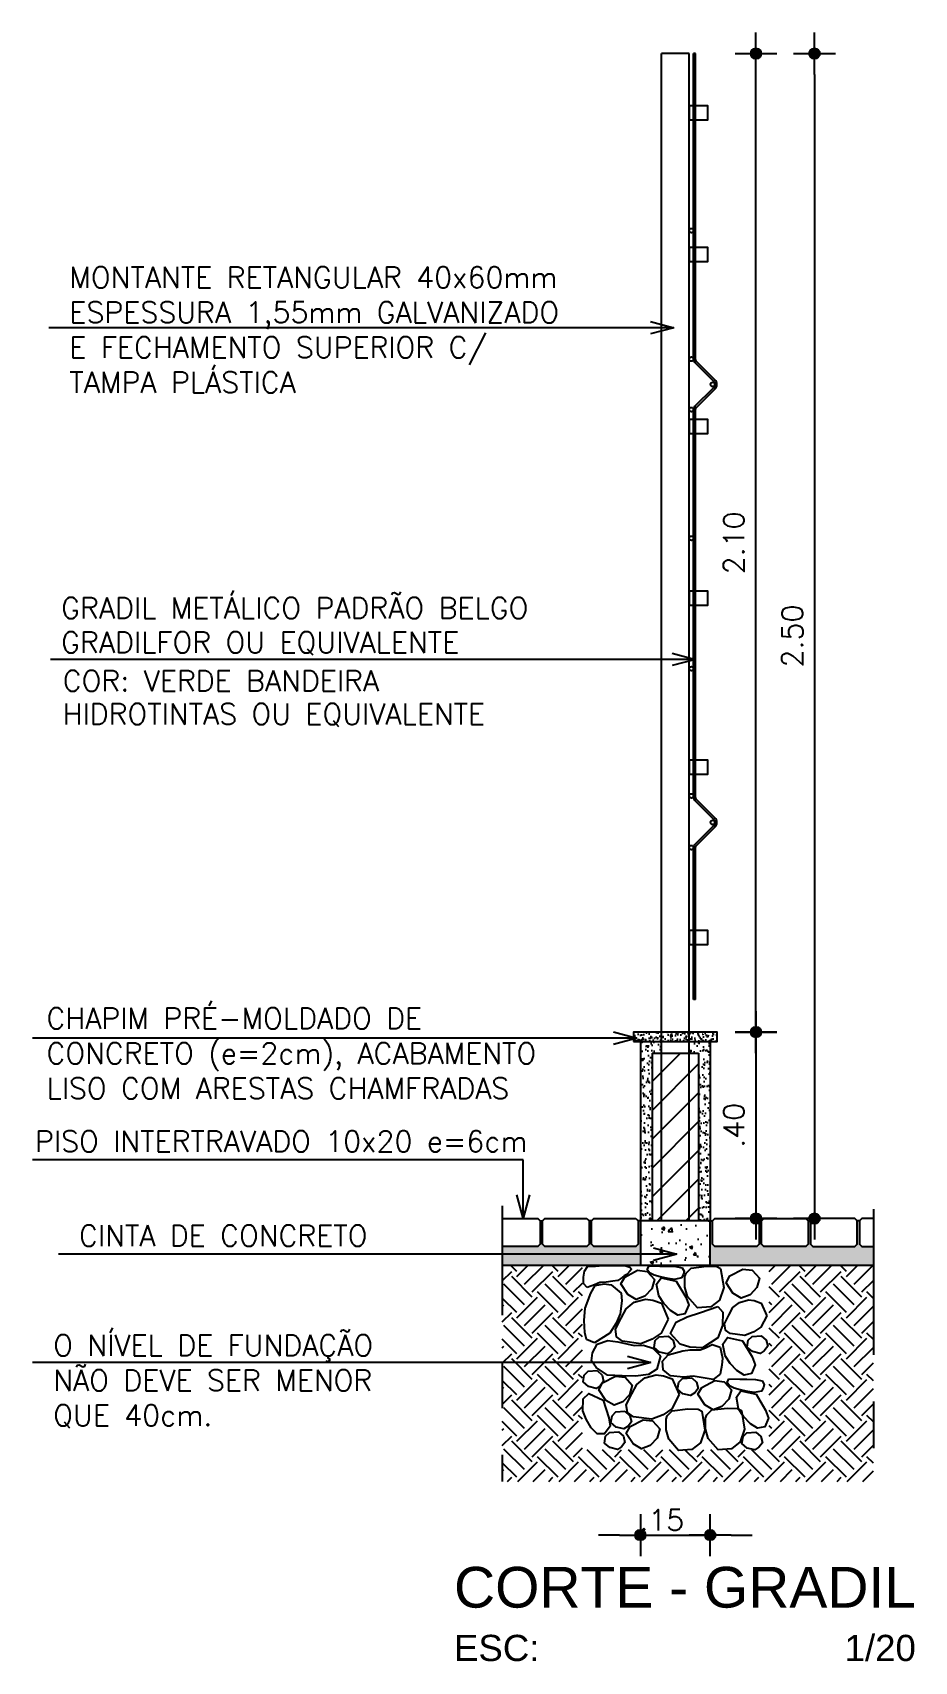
# Model space of a CAD drawing. Header units: millimetres. Extents: x 490 to 675, y -160 to -87.
# Drawn here: x 670.885 to 672.778, y -110.273 to -106.777 of the extents above; entities that cross this region are included whole.
import ezdxf

# ---------------------------------------------------------------- set-up
doc = ezdxf.new("R2010")
doc.units = ezdxf.units.MM
doc.header["$LTSCALE"] = 2.5
doc.linetypes.add('PHANTOM2', pattern=[1.25, 0.625, -0.125, 0.125, -0.125, 0.125, -0.125])
for name, color, linetype in [('ALV-COR', 7, 'Continuous'), ('ARQ_CORTE1', 3, 'Continuous'), ('CHA', 7, 'Continuous'), ('COTA', 9, 'Continuous'), ('GRAD-FER', 1, 'Continuous'), ('HAC-ALV', 9, 'Continuous'), ('HAC-CON', 9, 'Continuous'), ('HACHURA', 254, 'Continuous'), ('INDICAÇÃO', 1, 'Continuous'), ('REB-ALV', 6, 'Continuous'), ('TITULO', 2, 'Continuous'), ('TXAMB', 2, 'Continuous'), ('VIS', 5, 'Continuous'), ('VISTA1', 1, 'Continuous')]:
    doc.layers.add(name, color=color, linetype=linetype)
doc.styles.add('AMB25', font='ROMANS.SHX', dxfattribs={"height": 0.12})
doc.styles.add('COTA25', font='romans.shx')
doc.styles.add('COTA50', font='ROMANS.shx')
doc.styles.add('TIT20', font='verdanab.ttf')
doc.dimstyles.new('COTA25$0', dxfattribs={"dimtxt": 0.045, "dimasz": 0.045, "dimexe": 0.05, "dimexo": 0.95, "dimgap": 0.025, "dimtad": 1, "dimzin": 4, "dimdsep": 46, "dimtxsty": 'COTA25', "dimblk": 'bola', "dimcen": -0.1, "dimdle": 0.05, "dimse1": 1, "dimse2": 1, "dimclrd": 256, "dimclre": 3, "dimclrt": 2, "dimadec": 0, "dimazin": 0, "dimtfac": 1, "dimtix": 1, "dimtmove": 2, "dimatfit": 3, "dimldrblk": 'USERTICK', "dimfxl": 1, "dimtvp": 2.5, "dimtolj": 1, "dimtzin": 4, "dimarcsym": 0})
doc.dimstyles.new('COTA50$7', dxfattribs={"dimtxt": 0.09, "dimasz": 0.1, "dimexe": 0.05, "dimexo": 0.95, "dimgap": 0.1, "dimtad": 1, "dimzin": 4, "dimdsep": 46, "dimtxsty": 'COTA50', "dimblk": 'USERTICK', "dimblk1": 'OPEN30', "dimblk2": 'OPEN30', "dimsah": 1, "dimcen": -0.1, "dimdle": 0.05, "dimse1": 1, "dimse2": 1, "dimclrd": 256, "dimclre": 3, "dimclrt": 2, "dimadec": 0, "dimazin": 0, "dimtfac": 1, "dimtix": 1, "dimtmove": 2, "dimatfit": 3, "dimldrblk": 'OPEN30', "dimfxl": 1, "dimtvp": 1.25, "dimtolj": 1, "dimtzin": 4, "dimarcsym": 0})
pattern_1 = [(37.5, (-346.27584, -119.379345), (-0.00062993358, 0.0192682377), [0, -0.0152, 0, -0.017, 0, -0.01625]), (7.5, (-346.27584, -119.379345), (0.01769776705, 0.02822146065), [0, -0.0082, 0, -0.0137, 0, -0.00525]), (327.5, (-346.28814, -119.379345), (0.03114141862, 5.659054e-05), [0, -0.005, 0, -0.018, 0, -0.0235]), (317.5, (-346.28814, -119.379345), (0.03006126605, 0.00877675565), [0, -0.0025, 0, -0.0118, 0, -0.0135])]

# ---------------------------------------------------------------- blocks, each defined once
blk = doc.blocks.new('bola')
blk.add_hatch(color=0).paths.add_polyline_path([(-0.25, 0, 1), (0.25, 0, 1)])
at = {"color": 0}
for p, q in [((0, 1), (0, 0.25)), ((-1, 0), (-0.25, 0)), ((0.25, 0), (1, 0)), ((0, -0.25), (0, -1))]:
    blk.add_line(p, q, dxfattribs=at)
blk.add_circle((0, 0), 0.25, dxfattribs=at)
blk = doc.blocks.new('*D641')
at = {"layer": 'COTA', "lineweight": -2}
blk.add_line((672.438, -108.9672), (672.438, -109.2772), dxfattribs=at)
at = {"layer": 'DEFPOINTS', "color": 0}
for p in [(672.3549, -108.9222), (672.3949, -109.3222), (672.438, -109.3222)]:
    blk.add_point(p, dxfattribs=at)
at = {"layer": 'COTA', "lineweight": -2, "xscale": 0.045, "yscale": 0.045, "zscale": 0.045}
for p, rotation in [((672.438, -108.9222), 90), ((672.438, -109.3222), 270)]:
    blk.add_blockref('bola', p, dxfattribs=dict(at, rotation=rotation))
at = {"layer": 'COTA', "color": 2, "insert": (672.3905, -109.1222), "char_height": 0.045, "attachment_point": 5, "rotation": 90, "style": 'COTA25'}
blk.add_mtext('\\A1;.40', dxfattribs=at)
blk = doc.blocks.new('USERTICK')
at = {"color": 0}
for p, q in [((0, 1), (0, -1)), ((-1, 0), (1, 0))]:
    blk.add_line(p, q, dxfattribs=at)
blk.add_circle((0, 0), 0.25, dxfattribs=at)
blk = doc.blocks.new('*D642')
at = {"layer": 'COTA', "lineweight": -2}
blk.add_line((672.5637, -106.8672), (672.5637, -109.2772), dxfattribs=at)
at = {"layer": 'DEFPOINTS', "color": 0}
for p in [(672.3082, -106.8222), (672.3949, -109.3222), (672.5637, -109.3222)]:
    blk.add_point(p, dxfattribs=at)
at = {"layer": 'COTA', "lineweight": -2, "xscale": 0.045, "yscale": 0.045, "zscale": 0.045}
for p, rotation in [((672.5637, -106.8222), 90), ((672.5637, -109.3222), 270)]:
    blk.add_blockref('bola', p, dxfattribs=dict(at, rotation=rotation))
at = {"layer": 'COTA', "color": 2, "insert": (672.5162, -108.0722), "char_height": 0.045, "attachment_point": 5, "rotation": 90, "style": 'COTA25'}
blk.add_mtext('\\A1;2.50', dxfattribs=at)
blk = doc.blocks.new('*D643')
at = {"layer": 'COTA', "lineweight": -2}
blk.add_line((672.438, -108.8772), (672.438, -106.8672), dxfattribs=at)
at = {"layer": 'DEFPOINTS', "color": 0}
for p in [(672.3082, -106.8222), (672.438, -106.8222), (672.3549, -108.9222)]:
    blk.add_point(p, dxfattribs=at)
at = {"layer": 'COTA', "lineweight": -2, "xscale": 0.045, "yscale": 0.045, "zscale": 0.045}
for p, rotation in [((672.438, -106.8222), 90), ((672.438, -108.9222), 270)]:
    blk.add_blockref('bola', p, dxfattribs=dict(at, rotation=rotation))
at = {"layer": 'COTA', "color": 2, "insert": (672.3905, -107.8722), "char_height": 0.045, "attachment_point": 5, "rotation": 90, "style": 'COTA25'}
blk.add_mtext('\\A1;2.10', dxfattribs=at)
blk = doc.blocks.new('_OPEN30')
at = {"color": 0, "linetype": 'ByBlock', "ltscale": 0.5}
for p, q in [((-1, 0.268), (0, 0)), ((0, 0), (-1, -0.268)), ((0, 0), (-1, 0))]:
    blk.add_line(p, q, dxfattribs=at)
blk = doc.blocks.new('*D644')
at = {"layer": 'COTA', "lineweight": -2}
for p, q in [((672.1449, -110.0015), (672.0999, -110.0015)), ((672.1899, -110.0015), (672.3399, -110.0015)), ((672.3849, -110.0015), (672.4299, -110.0015))]:
    blk.add_line(p, q, dxfattribs=at)
at = {"layer": 'DEFPOINTS', "color": 0}
for p in [(672.1899, -108.9422), (672.3399, -108.9422), (672.3399, -110.0015)]:
    blk.add_point(p, dxfattribs=at)
at = {"layer": 'COTA', "lineweight": -2, "xscale": 0.045, "yscale": 0.045, "zscale": 0.045}
blk.add_blockref('bola', (672.1899, -110.0015), dxfattribs=at)
at = {"layer": 'COTA', "lineweight": -2, "xscale": 0.045, "yscale": 0.045, "zscale": 0.045, "rotation": 180}
blk.add_blockref('bola', (672.3399, -110.0015), dxfattribs=at)
at = {"layer": 'COTA', "color": 2, "insert": (672.2358, -109.969), "char_height": 0.045, "attachment_point": 5, "style": 'COTA25'}
blk.add_mtext('\\A1;.15', dxfattribs=at)

msp = doc.modelspace()

# ---------------------------------------------------------------- hatches: boundary and pattern name
at = {"layer": 'HAC-ALV'}
h = msp.add_hatch(dxfattribs=at)
h.set_pattern_fill('ANSI31', color=1, scale=0.35, style=0)
h.set_pattern_definition([(45, (-346.27584, -119.379345), (-0.0309359217, 0.0309359217), [])])
h.paths.add_polyline_path([(672.2149, -109.3272), (672.2349, -109.3272), (672.2349, -108.9672), (672.2149, -108.9672)])
h.paths.add_polyline_path([(672.2349, -109.3272), (672.2949, -109.3272), (672.2949, -108.9672), (672.2349, -108.9672)])
h.paths.add_polyline_path([(672.3149, -108.9672), (672.2949, -108.9672), (672.2949, -109.3272), (672.3149, -109.3272)])
at = {"layer": 'HAC-CON'}
h = msp.add_hatch(dxfattribs=at)
h.set_pattern_fill('AR-CONC', color=1, scale=0.003, style=0)
h.set_pattern_definition([(50, (266.049274, -71.852702), (0.0215178055, -0.00188256405), [0.00225, -0.02475]), (355, (266.049274, -71.852702), (-0.00416254, 0.022565764), [0.0018, -0.0198]), (100.4514, (266.051067, -71.85286), (0.0173552815, 0.0206831863), [0.0019122057, -0.0210342634]), (46.1842, (266.049274, -71.846702), (0.0320172315, -0.0049655704), [0.003375, -0.037125]), (96.6356, (266.051942, -71.847116), (0.0280398812, 0.0292235361), [0.0028683086, -0.03155139]), (351.1842, (266.049274, -71.846702), (0.0280398584, 0.029223558), [0.0027, -0.0297]), (21, (266.052274, -71.848202), (0.0179072116, -0.0120785667), [0.00225, -0.02475]), (326, (266.052274, -71.848202), (0.00729946, 0.0217545014), [0.0018, -0.0198]), (71.4514, (266.053766, -71.849209), (0.0252066789, 0.0096759149), [0.0019122057, -0.0210342634]), (37.5, (266.049274, -71.852702), (0.00036479566, 0.00998681561), [0, -0.01956, 0, -0.0201, 0, -0.019875]), (7.5, (266.049274, -71.852702), (0.00789208612, 0.01183235136), [0, -0.01146, 0, -0.01911, 0, -0.007575]), (327.5, (266.042584, -71.852702), (0.01601467309, -0.00067664615), [0, -0.0075, 0, -0.0234, 0, -0.03105]), (317.5, (266.039584, -71.852702), (0.0174955851, 0.00300314947), [0, -0.00975, 0, -0.01554, 0, -0.02205])])
h.paths.add_polyline_path([(672.1749, -108.9222), (672.1749, -108.9422), (672.3549, -108.9422), (672.3549, -108.9222)])
at = {"layer": 'HACHURA'}
h = msp.add_hatch(dxfattribs=at)
h.set_pattern_fill('AR-SAND', color=8, scale=0.01, style=0)
h.set_pattern_definition(pattern_1)
h.paths.add_polyline_path([(672.1899, -109.3272), (672.2149, -109.3272), (672.2149, -108.9672), (672.2349, -108.9672), (672.2349, -108.9422), (672.1899, -108.9422)])
h.paths.add_polyline_path([(672.3399, -108.9422), (672.2949, -108.9422), (672.2949, -108.9672), (672.3149, -108.9672), (672.3149, -109.3272), (672.3399, -109.3272)])
h = msp.add_hatch(dxfattribs=at)
h.set_pattern_fill('AR-SAND', color=8, scale=0.01, style=0)
h.set_pattern_definition(pattern_1)
h.paths.add_polyline_path([(672.1899, -109.4222), (672.1899, -109.3272), (672.1849, -109.3272), (672.1849, -109.3822), (672.0849, -109.3822), (672.0849, -109.3272), (672.0799, -109.3272), (672.0799, -109.3822), (671.9799, -109.3822), (671.9799, -109.3272), (671.9749, -109.3272), (671.9749, -109.3822), (671.8936, -109.3822), (671.8936, -109.4222)])
h.paths.add_polyline_path([(672.4499, -109.3822), (672.4499, -109.3272), (672.4449, -109.3272), (672.4449, -109.3822), (672.3449, -109.3822), (672.3449, -109.3272), (672.3399, -109.3272), (672.3399, -109.4222), (672.6899, -109.4222), (672.6899, -109.3822), (672.6599, -109.3822), (672.6599, -109.3272), (672.6549, -109.3272), (672.6549, -109.3822), (672.5549, -109.3822), (672.5549, -109.3272), (672.5499, -109.3272), (672.5499, -109.3822)])
h = msp.add_hatch(dxfattribs=at)
h.set_pattern_fill('AR-CONC', color=256, scale=0.01, style=0)
h.set_pattern_definition([(50, (-346.27584, -119.379345), (0.0717260183, -0.0062752135), [0.0075, -0.0825]), (355, (-346.27584, -119.379345), (-0.0138751334, 0.0752192134), [0.006, -0.066]), (100.4514, (-346.26986, -119.37987), (0.057850938, 0.068943954), [0.006374019, -0.070114211]), (46.1842, (-346.27584, -119.359345), (0.106724105, -0.0165519014), [0.01125, -0.12375]), (96.6356, (-346.26695, -119.36072), (0.093466271, 0.097411787), [0.009561029, -0.1051713]), (351.1842, (-346.27584, -119.35935), (0.093466195, 0.09741186), [0.009, -0.099]), (21, (-346.26584, -119.364345), (0.0596907052, -0.040261889), [0.0075, -0.0825]), (326, (-346.26584, -119.364345), (0.024331533, 0.0725150045), [0.006, -0.066]), (71.4514, (-346.260866, -119.3677), (0.084022263, 0.0322530497), [0.006374019, -0.070114211]), (37.5, (-346.27584, -119.379345), (0.0012159855, 0.0332893854), [0, -0.0652, 0, -0.067, 0, -0.06625]), (7.5, (-346.27584, -119.379345), (0.0263069537, 0.0394411712), [0, -0.0382, 0, -0.0637, 0, -0.02525]), (327.5, (-346.29814, -119.379345), (0.0533822436, -0.0022554872), [0, -0.025, 0, -0.078, 0, -0.1035]), (317.5, (-346.30814, -119.379345), (0.058318617, 0.0100104982), [0, -0.0325, 0, -0.0518, 0, -0.0735])])
h.paths.add_polyline_path([(672.2149, -109.3272), (672.1899, -109.3272), (672.1899, -109.4222), (672.2149, -109.4222)])
h.paths.add_polyline_path([(672.2349, -109.3272), (672.2149, -109.3272), (672.2149, -109.4222), (672.2349, -109.4222)])
h.paths.add_polyline_path([(672.2949, -109.3272), (672.2349, -109.3272), (672.2349, -109.4222), (672.2949, -109.4222)])
h.paths.add_polyline_path([(672.3149, -109.3272), (672.2949, -109.3272), (672.2949, -109.4222), (672.3149, -109.4222)])
h.paths.add_polyline_path([(672.3399, -109.3272), (672.3149, -109.3272), (672.3149, -109.4222), (672.3399, -109.4222)])
h = msp.add_hatch(dxfattribs=at)
h.set_pattern_fill('EARTH', color=8, scale=0.25, angle=45, style=0)
h.set_pattern_definition([(45, (-346.27584, -119.379345), (7e-18, 0.0883883476), [0.0625, -0.0625]), (45, (-346.29241, -119.36277), (7e-18, 0.0883883476), [0.0625, -0.0625]), (45, (-346.308986, -119.3462), (7e-18, 0.0883883476), [0.0625, -0.0625]), (135, (-346.308986, -119.33515), (-0.0883883476, 1e-17), [0.0625, -0.0625]), (135, (-346.29241, -119.31858), (-0.0883883476, 1e-17), [0.0625, -0.0625]), (135, (-346.27584, -119.302005), (-0.0883883476, 1e-17), [0.0625, -0.0625])])
h.paths.add_polyline_path([(671.8936, -109.8865), (672.6899, -109.8865), (672.6899, -109.4222), (672.4662, -109.4222), (672.4662, -109.8185), (672.4358, -109.8185), (672.4355, -109.8187), (672.4346, -109.8185), (672.2936, -109.8185), (672.272, -109.8203), (672.2704, -109.8185), (672.0655, -109.8185), (672.0655, -109.4222), (671.8936, -109.4222)])

# ---------------------------------------------------------------- linework, layer by layer
at = {"layer": 'ALV-COR', "color": 4}
for p, q in [((672.2149, -108.9672), (672.2149, -109.3272)), ((672.2149, -108.9672), (672.3149, -108.9672)), ((672.3149, -108.9672), (672.3149, -109.3272))]:
    msp.add_line(p, q, dxfattribs=at)
at = {"layer": 'ALV-COR', "color": 9}
for p, q in [((671.8936, -109.4222), (672.2149, -109.4222)), ((672.3149, -109.4222), (672.6899, -109.4222))]:
    msp.add_line(p, q, dxfattribs=at)
at = {"layer": 'ALV-COR', "color": 2}
for points in [[(671.8936, -109.3222), (671.9699, -109.3222), (671.9749, -109.3272), (671.9749, -109.3772), (671.9699, -109.3822), (671.8936, -109.3822)], [(672.6899, -109.3222), (672.6649, -109.3222), (672.6599, -109.3272), (672.6599, -109.3772), (672.6649, -109.3822), (672.6899, -109.3822)]]:
    msp.add_lwpolyline(points, dxfattribs=at)
for points in [[(672.0749, -109.3222), (672.0799, -109.3272), (672.0799, -109.3772), (672.0749, -109.3822), (671.9849, -109.3822), (671.9799, -109.3772), (671.9799, -109.3272), (671.9849, -109.3222)], [(672.1799, -109.3222), (672.1849, -109.3272), (672.1849, -109.3772), (672.1799, -109.3822), (672.0899, -109.3822), (672.0849, -109.3772), (672.0849, -109.3272), (672.0899, -109.3222)], [(672.4399, -109.3222), (672.4449, -109.3272), (672.4449, -109.3772), (672.4399, -109.3822), (672.3499, -109.3822), (672.3449, -109.3772), (672.3449, -109.3272), (672.3499, -109.3222)], [(672.5449, -109.3222), (672.5499, -109.3272), (672.5499, -109.3772), (672.5449, -109.3822), (672.4549, -109.3822), (672.4499, -109.3772), (672.4499, -109.3272), (672.4549, -109.3222)], [(672.5599, -109.3222), (672.5549, -109.3272), (672.5549, -109.3772), (672.5599, -109.3822), (672.6499, -109.3822), (672.6549, -109.3772), (672.6549, -109.3272), (672.6499, -109.3222)]]:
    msp.add_lwpolyline(points, close=True, dxfattribs=at)
at = {"layer": 'ARQ_CORTE1'}
for points in [[(672.1899, -109.4222), (672.3399, -109.4222), (672.3399, -109.3272), (672.1899, -109.3272)], [(672.076, -109.4699), (672.068, -109.4613), (672.068, -109.4481), (672.0697, -109.4355), (672.0766, -109.4252), (672.0938, -109.4241), (672.1098, -109.4229), (672.1282, -109.4229), (672.1586, -109.4235), (672.1672, -109.4264), (672.1706, -109.4309), (672.1672, -109.4355), (672.1609, -109.4424), (672.1551, -109.4453), (672.1483, -109.451), (672.1414, -109.455), (672.1311, -109.4567), (672.1167, -109.4584), (672.103, -109.4596), (672.0915, -109.4642)], [(672.1995, -109.4887), (672.1808, -109.496), (672.1628, -109.4854), (672.1482, -109.4626), (672.1563, -109.448), (672.184, -109.4333), (672.2044, -109.4357), (672.2199, -109.4528), (672.2142, -109.4732)], [(672.2085, -109.4235), (672.232, -109.4241), (672.2469, -109.4241), (672.2658, -109.4252), (672.2796, -109.4281), (672.2842, -109.4355), (672.2825, -109.4418), (672.2784, -109.4498), (672.263, -109.4527), (672.2492, -109.451), (672.2326, -109.447), (672.2194, -109.4435), (672.2096, -109.4384), (672.2045, -109.4315)], [(672.3622, -109.4295), (672.3687, -109.4702), (672.3597, -109.4971), (672.341, -109.5118), (672.3125, -109.5141), (672.2913, -109.4897), (672.2856, -109.4694), (672.2856, -109.4466), (672.288, -109.4392), (672.2986, -109.4286), (672.332, -109.4246), (672.354, -109.4254)], [(672.4252, -109.4859), (672.4065, -109.4932), (672.3885, -109.4827), (672.3738, -109.4599), (672.382, -109.4452), (672.4097, -109.4305), (672.4301, -109.433), (672.4456, -109.4501), (672.4399, -109.4704)], [(672.0916, -109.5891), (672.0744, -109.5818), (672.0704, -109.5671), (672.0696, -109.5411), (672.0712, -109.5142), (672.0834, -109.4825), (672.0932, -109.4662), (672.1119, -109.4621), (672.1274, -109.4645), (672.1486, -109.4825), (672.1502, -109.4987), (672.1462, -109.5264), (672.138, -109.5468), (672.1242, -109.568)], [(672.2668, -109.4564), (672.2872, -109.4906), (672.2937, -109.5077), (672.2856, -109.5264), (672.2701, -109.5297), (672.2546, -109.5199), (672.2399, -109.5044), (672.2293, -109.4882), (672.2244, -109.4629), (672.2342, -109.4491)], [(672.2497, -109.5378), (672.2342, -109.568), (672.2155, -109.581), (672.191, -109.5908), (672.1519, -109.5851), (672.1388, -109.5761), (672.1364, -109.5598), (672.1486, -109.5362), (672.1592, -109.5158), (672.1763, -109.502), (672.2008, -109.4955), (672.2163, -109.4971), (672.235, -109.5036)], [(672.3565, -109.511), (672.3671, -109.5232), (672.3663, -109.5517), (672.3565, -109.5785), (672.3231, -109.5996), (672.2962, -109.598), (672.275, -109.5915), (672.2546, -109.5687), (672.2668, -109.5443), (672.2905, -109.5329), (672.319, -109.524)], [(672.461, -109.5309), (672.4486, -109.555), (672.4336, -109.5654), (672.414, -109.5732), (672.3827, -109.5687), (672.3723, -109.5615), (672.3703, -109.5485), (672.3801, -109.5296), (672.3886, -109.5133), (672.4023, -109.5022), (672.4218, -109.497), (672.4342, -109.4983), (672.4492, -109.5035)], [(672.2497, -109.5745), (672.2603, -109.5842), (672.2636, -109.5973), (672.2562, -109.607), (672.2473, -109.6127), (672.2309, -109.6087), (672.2195, -109.5989), (672.222, -109.5842), (672.2301, -109.5761)], [(672.4093, -109.585), (672.4297, -109.6192), (672.4362, -109.6363), (672.4281, -109.6551), (672.4126, -109.6583), (672.3971, -109.6486), (672.3824, -109.6331), (672.3718, -109.6168), (672.367, -109.5916), (672.3767, -109.5777)], [(672.4493, -109.5736), (672.4599, -109.5834), (672.4631, -109.5964), (672.4558, -109.6062), (672.4468, -109.6119), (672.4305, -109.6078), (672.4191, -109.5981), (672.4216, -109.5834), (672.4297, -109.5753)], [(672.2334, -109.6168), (672.2252, -109.6453), (672.2073, -109.6567), (672.1796, -109.6608), (672.1511, -109.66), (672.1193, -109.6583), (672.0948, -109.642), (672.085, -109.6274), (672.0875, -109.6103), (672.0973, -109.5916), (672.1201, -109.5842), (672.1413, -109.5867), (672.1608, -109.5908), (672.1763, -109.5948), (672.1967, -109.594), (672.2163, -109.6005)], [(672.3614, -109.5981), (672.3663, -109.6217), (672.3646, -109.6372), (672.3614, -109.6559), (672.3459, -109.6673), (672.3035, -109.6608), (672.2823, -109.6624), (672.2546, -109.66), (672.2391, -109.6469), (672.2375, -109.6282), (672.2497, -109.6144), (672.2807, -109.6062), (672.297, -109.6038), (672.3182, -109.6038), (672.3296, -109.5997), (672.3443, -109.5924)], [(672.0972, -109.6483), (672.1078, -109.6581), (672.1111, -109.6711), (672.1037, -109.6809), (672.0948, -109.6866), (672.0785, -109.6825), (672.0671, -109.6728), (672.0695, -109.6581), (672.0777, -109.65)], [(672.1521, -109.7157), (672.1334, -109.723), (672.1155, -109.7124), (672.1008, -109.6896), (672.1089, -109.675), (672.1367, -109.6603), (672.157, -109.6628), (672.1725, -109.6799), (672.1668, -109.7002)], [(672.2729, -109.7001), (672.2574, -109.7303), (672.2387, -109.7433), (672.2142, -109.7531), (672.1751, -109.7474), (672.162, -109.7384), (672.1596, -109.7221), (672.1718, -109.6985), (672.1824, -109.6781), (672.1995, -109.6643), (672.224, -109.6578), (672.2395, -109.6594), (672.2582, -109.6659)], [(672.3, -109.6639), (672.3105, -109.6737), (672.3138, -109.6867), (672.3065, -109.6965), (672.2975, -109.7022), (672.2812, -109.6981), (672.2698, -109.6883), (672.2722, -109.6737), (672.2804, -109.6655)], [(672.3649, -109.7254), (672.3461, -109.7327), (672.3282, -109.7221), (672.3135, -109.6993), (672.3217, -109.6847), (672.3494, -109.67), (672.3698, -109.6724), (672.3852, -109.6895), (672.3795, -109.7099)], [(672.38, -109.6662), (672.4035, -109.6668), (672.4184, -109.6668), (672.4373, -109.6679), (672.4511, -109.6708), (672.4557, -109.6782), (672.4539, -109.6845), (672.4499, -109.6925), (672.4344, -109.6954), (672.4207, -109.6937), (672.4041, -109.6897), (672.3909, -109.6862), (672.3811, -109.6811), (672.376, -109.6742)], [(672.1099, -109.7119), (672.1224, -109.7497), (672.1251, -109.7678), (672.1131, -109.7843), (672.0973, -109.7842), (672.0842, -109.7713), (672.0733, -109.753), (672.0664, -109.7348), (672.0671, -109.7091), (672.0796, -109.6977)], [(672.4383, -109.6991), (672.4587, -109.7333), (672.4652, -109.7504), (672.457, -109.7691), (672.4416, -109.7724), (672.4261, -109.7626), (672.4114, -109.7471), (672.4008, -109.7308), (672.3959, -109.7056), (672.4057, -109.6918)], [(672.1569, -109.7355), (672.1675, -109.7453), (672.1708, -109.7583), (672.1634, -109.7681), (672.1545, -109.7738), (672.1382, -109.7697), (672.1267, -109.7599), (672.1292, -109.7453), (672.1373, -109.7371)], [(672.2111, -109.8093), (672.1923, -109.8166), (672.1744, -109.806), (672.1597, -109.7832), (672.1679, -109.7686), (672.1956, -109.7539), (672.216, -109.7564), (672.2315, -109.7735), (672.2258, -109.7938)], [(672.3217, -109.7356), (672.3282, -109.7764), (672.3193, -109.8033), (672.3005, -109.818), (672.272, -109.8203), (672.2508, -109.7959), (672.2451, -109.7755), (672.2451, -109.7527), (672.2475, -109.7454), (672.2581, -109.7348), (672.2916, -109.7308), (672.3136, -109.7316)], [(672.4067, -109.7338), (672.4132, -109.7745), (672.4042, -109.8014), (672.3855, -109.8161), (672.3569, -109.8185), (672.3357, -109.794), (672.33, -109.7737), (672.33, -109.7509), (672.3325, -109.7436), (672.3431, -109.733), (672.3765, -109.7289), (672.3985, -109.7297)], [(672.1429, -109.7797), (672.1535, -109.7895), (672.1568, -109.8025), (672.1495, -109.8123), (672.1405, -109.818), (672.1242, -109.8139), (672.1128, -109.8041), (672.1152, -109.7895), (672.1234, -109.7813)], [(672.4379, -109.7805), (672.4485, -109.7902), (672.4518, -109.8033), (672.4444, -109.813), (672.4355, -109.8187), (672.4192, -109.8147), (672.4077, -109.8049), (672.4102, -109.7902), (672.4183, -109.7821)]]:
    msp.add_lwpolyline(points, close=True, dxfattribs=at)
at = {"layer": 'CHA'}
msp.add_lwpolyline([(672.1749, -108.9422), (672.3549, -108.9422), (672.3549, -108.9222), (672.1749, -108.9222)], close=True, dxfattribs=at)
at = {"layer": 'GRAD-FER'}
for p, q in [((672.2349, -109.3272), (672.2349, -106.8222)), ((672.2949, -106.8222), (672.2349, -106.8222)), ((672.2949, -109.3272), (672.2949, -106.8222))]:
    msp.add_line(p, q, dxfattribs=at)
at = {"layer": 'GRAD-FER', "color": 2}
for p, q in [((672.3042, -107.478), (672.3042, -106.8222)), ((672.3082, -106.8222), (672.3042, -106.8222)), ((672.3471, -107.5251), (672.3071, -107.4851)), ((672.3071, -107.5792), (672.3471, -107.5392)), ((672.3042, -108.418), (672.3042, -107.5863)), ((672.3471, -108.4651), (672.3071, -108.4251)), ((672.3071, -108.5192), (672.3471, -108.4792)), ((672.3082, -108.5504), (672.3042, -108.5504)), ((672.3082, -108.8522), (672.3042, -108.8522))]:
    msp.add_line(p, q, dxfattribs=at)
for points in [[(672.3042, -108.8522), (672.3042, -108.5263, -0.198912), (672.3071, -108.5192), (672.3471, -108.4792, 0.414214), (672.3471, -108.4651), (672.3071, -108.4251, -0.198912), (672.3042, -108.418), (672.3042, -107.5863, -0.198912), (672.3071, -107.5792), (672.3471, -107.5392, 0.414214), (672.3471, -107.5251), (672.3071, -107.4851, -0.198912), (672.3042, -107.478), (672.3042, -106.8222)], [(672.3082, -108.8522), (672.3082, -108.528, -0.198912), (672.3111, -108.5209), (672.3499, -108.4821, 0.414214), (672.3499, -108.4623), (672.3099, -108.4223, -0.198912), (672.3082, -108.418), (672.3082, -107.5863, -0.198912), (672.3099, -107.5821), (672.3499, -107.5421, 0.414214), (672.3499, -107.5223), (672.3099, -107.4823, -0.198912), (672.3082, -107.478), (672.3082, -106.8222)]]:
    msp.add_lwpolyline(points, format="xyb", dxfattribs=at)
for centre in [(672.2995, -107.2022), (672.2995, -107.478), (672.3454, -107.5322), (672.2995, -107.5863), (672.2995, -107.8622), (672.2995, -108.1422), (672.2995, -108.4154), (672.3454, -108.4722), (672.2995, -108.5263)]:
    msp.add_circle(centre, 0.00465, dxfattribs=at)
for centre, start, end in [((672.3142, -107.478), 180, 225), ((672.34, -107.5322), 315, 45), ((672.3142, -107.5863), 135, 180), ((672.3142, -108.418), 180, 225), ((672.34, -108.4722), 315, 45)]:
    msp.add_arc(centre, 0.01, start, end, dxfattribs=at)
at = {"layer": 'REB-ALV', "color": 7}
for p, q in [((672.1899, -108.9422), (672.1899, -109.3272)), ((672.3399, -108.9422), (672.3399, -109.3272))]:
    msp.add_line(p, q, dxfattribs=at)
at = {"layer": 'REB-ALV', "color": 2}
for p, q in [((671.9749, -109.3272), (671.9799, -109.3272)), ((672.0849, -109.3272), (672.0799, -109.3272)), ((672.1899, -109.3272), (672.1849, -109.3272)), ((672.3399, -109.3272), (672.3449, -109.3272)), ((672.4499, -109.3272), (672.4449, -109.3272)), ((672.5499, -109.3272), (672.5549, -109.3272)), ((672.6599, -109.3272), (672.6549, -109.3272))]:
    msp.add_line(p, q, dxfattribs=at)
at = {"layer": 'VIS', "color": 1, "linetype": 'PHANTOM2', "ltscale": 0.15}
msp.add_line((671.8936, -109.295), (671.8936, -109.8865), dxfattribs=at)
at = {"layer": 'VIS', "color": 1, "linetype": 'PHANTOM2', "ltscale": 0.2}
msp.add_line((672.6899, -109.3022), (672.6899, -109.8865), dxfattribs=at)
at = {"layer": 'VISTA1'}
msp.add_line((672.3549, -109.3222), (672.4956, -109.3222), dxfattribs=at)
for points in [[(672.3042, -106.9341), (672.2949, -106.9341), (672.2949, -106.9641), (672.3042, -106.9641)], [(672.3082, -106.9641), (672.3349, -106.9641), (672.3349, -106.9341), (672.3082, -106.9341)]]:
    msp.add_lwpolyline(points, dxfattribs=at)
for points in [[(672.2949, -107.2686), (672.3349, -107.2686), (672.3349, -107.2386), (672.2949, -107.2386)], [(672.2949, -107.6373), (672.3349, -107.6373), (672.3349, -107.6073), (672.2949, -107.6073)], [(672.2949, -108.0061), (672.3349, -108.0061), (672.3349, -107.9761), (672.2949, -107.9761)], [(672.2949, -108.3686), (672.3349, -108.3686), (672.3349, -108.3386), (672.2949, -108.3386)], [(672.2949, -108.7342), (672.3349, -108.7342), (672.3349, -108.7042), (672.2949, -108.7042)]]:
    msp.add_lwpolyline(points, close=True, dxfattribs=at)

# ---------------------------------------------------------------- texts
at = {"layer": 'TITULO', "insert": (671.7899, -110.0697), "char_height": 0.0875, "width": 4.051485, "attachment_point": 1, "style": 'TIT20'}
msp.add_mtext('{\\fArial|b0|i0|c0|p34;CORTE - GRADIL\\P\\H0.6429x;ESC:                              1/20}', dxfattribs=at)
at = {"layer": 'TXAMB', "style": 'AMB25'}
for s, p in [('GRADIL METÁLICO PADRÃO BELGO ', (670.9467, -108.0342)), ('GRADILFOR OU EQUIVALENTE', (670.9467, -108.108)), ('COR: VERDE BANDEIRA', (670.9502, -108.1908)), ('HIDROTINTAS OU EQUIVALENTE', (670.9502, -108.2619)), ('PISO INTERTRAVADO 10x20 e=6cm', (670.8907, -109.1793))]:
    msp.add_text(s, height=0.045, dxfattribs=at).set_placement(p)
at = {"layer": 'TXAMB', "insert": (670.9644, -107.415), "char_height": 0.045, "attachment_point": 4, "style": 'AMB25'}
msp.add_mtext('MONTANTE RETANGULAR 40x60mm\\PESPESSURA 1,55mm GALVANIZADO\\PE FECHAMENTO SUPERIOR C/\\PTAMPA PLÁSTICA', dxfattribs=at)
at = {"layer": 'TXAMB', "char_height": 0.045, "width": 1.302119, "attachment_point": 4, "style": 'AMB25'}
for s, insert in [('CHAPIM PRÉ-MOLDADO DE\\PCONCRETO (e=2cm), ACABAMENTO\\PLISO COM ARESTAS CHAMFRADAS', (670.9153, -108.9678)), ('CINTA DE CONCRETO', (670.9852, -109.3589)), ('O NÍVEL DE FUNDAÇÃO\\PNÃO DEVE SER MENOR\\PQUE 40cm.', (670.9298, -109.6714))]:
    msp.add_mtext(s, dxfattribs=dict(at, insert=insert))

# ---------------------------------------------------------------- dimensions: what is measured, and where the dimension line sits
at = {"layer": 'COTA'}
for base, p1, p2, picture, middle in [((672.5637, -109.3222), (672.3082, -106.8222), (672.3949, -109.3222), '*D642', (672.5162, -108.0722)), ((672.438, -106.8222), (672.3549, -108.9222), (672.3082, -106.8222), '*D643', (672.3905, -107.8722)), ((672.438, -109.3222), (672.3549, -108.9222), (672.3949, -109.3222), '*D641', (672.3905, -109.1222))]:
    dim = msp.add_linear_dim(base=base, p1=p1, p2=p2, angle=90, dimstyle='COTA25$0', dxfattribs=at)
    dim.commit()
    dim.dimension.update_dxf_attribs({"geometry": picture, "text_midpoint": middle})
dim = msp.add_linear_dim(base=(672.3399, -110.0015), p1=(672.1899, -108.9422), p2=(672.3399, -108.9422), dimstyle='COTA25$0', dxfattribs=at)
dim.commit()
dim.dimension.update_dxf_attribs({"geometry": '*D644', "text_midpoint": (672.2358, -109.969), "dimtype": 160})

# ---------------------------------------------------------------- leaders
at = {"layer": 'INDICAÇÃO'}
for points in [[(672.2614, -107.4106), (671.5284, -107.4106), (670.9202, -107.4106)], [(672.3082, -108.1222), (671.5583, -108.1222), (670.9237, -108.1222)], [(672.182, -108.935), (671.5855, -108.935), (670.8855, -108.935)], [(671.9384, -109.3212), (671.9384, -109.1962), (670.8855, -109.1962)], [(672.268, -109.3986), (671.5051, -109.3986), (670.9409, -109.3986)], [(672.2126, -109.6311), (671.4497, -109.6311), (670.8855, -109.6311)]]:
    msp.add_leader(points, dimstyle='COTA50$7', override={"dimasz": 0.05, "dimtad": 0}, dxfattribs=at)

doc.saveas('drawing.dxf')
